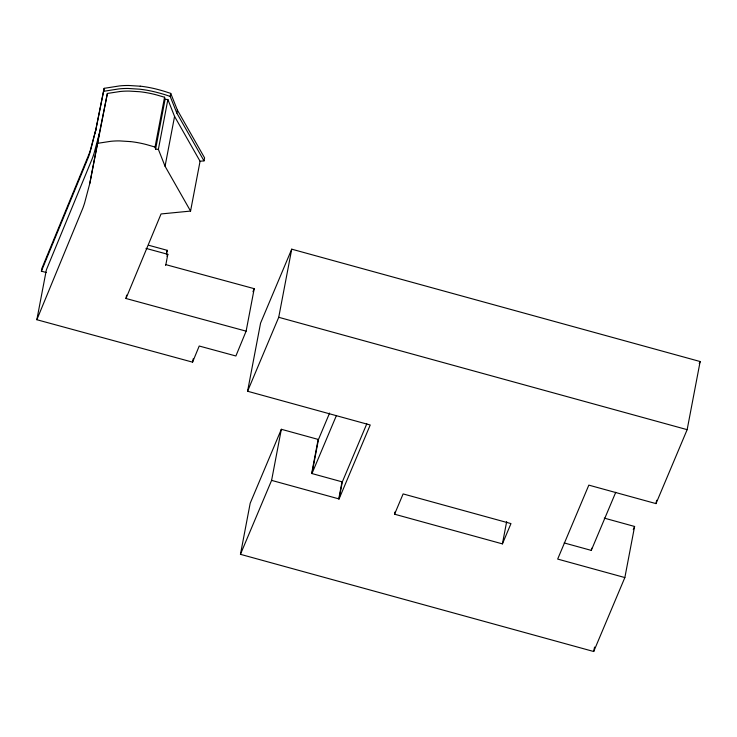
<?xml version="1.0" encoding="UTF-8"?>
<svg xmlns="http://www.w3.org/2000/svg" width="737" height="737" viewBox="0 0 737 737"><rect width="100%" height="100%" fill="white"/><g stroke="black" fill="none" stroke-linecap="round" stroke-linejoin="round"><path stroke-width="1.11" d="M120.205 91.489L107.372 93.452L99.283 133.673L94.078 153.287A326.832 200.317 10.8 0 1 92.392 158.252L46.357 269.889L36.85 319.72L192.569 362.153L193.205 358.799M46.219 272.497L41.392 271.179L41.963 268.204L88.956 154.254A320.291 196.309 10.8 0 0 90.623 149.344L95.792 129.869L104.147 88.329L119.486 85.925A55.183 33.819 10.8 0 1 128.837 85.492L140.214 86.211M41.392 271.179L88.394 157.23A320.291 196.309 10.8 0 0 90.061 152.319L95.792 129.869M95.22 132.853L104.147 88.329M99.283 133.673L89.776 183.522L84.571 203.117A326.832 200.317 10.8 0 1 82.885 208.083L36.85 319.72M89.776 183.495L107.372 93.452M165.53 265.44L165.853 264.647L254.219 288.674L246.121 331.153L125.981 298.494L126.617 295.122M125.981 298.494L161.053 213.951L190.561 211.077L165.06 166.249L158.372 149.353L155.599 149.15L155.046 147.059L164.554 97.229L156.078 94.787A69.389 42.525 10.8 0 0 139.781 91.729L129.27 91.093A51.157 31.359 10.8 0 0 120.214 91.499M155.599 149.15L165.097 99.32L164.554 97.229M158.372 149.353L167.879 99.523L165.097 99.32M167.879 99.523L174.568 116.428L200.068 161.246L204.02 160.859L176.834 113.083L170.164 96.381L170.735 93.396L165.53 91.692A103.751 63.594 10.8 0 0 158.114 89.555A74.078 45.399 10.8 0 0 140.214 86.165M165.06 166.249L174.568 116.428M176.834 113.083L177.396 110.099L170.735 93.396M166.451 254.689L167.281 250.34L148.985 245.347M165.853 264.647L167.824 254.32L145.981 248.387M190.561 211.077L200.068 161.246M204.02 160.859L204.591 157.884L177.396 110.099M624.856 577.559L593.7 651.508L240.446 554.325L271.594 480.377L339.075 498.94L370.223 424.991L247.577 391.246L260.566 323.119L291.723 249.17L700.15 361.535L687.151 429.662L656.004 503.611L588.826 485.13L557.669 559.079L624.856 577.559L634.603 526.467L604.276 518.12M247.577 391.246L278.724 317.297L291.723 249.17M240.446 554.325L250.193 503.233L281.341 429.284L318.467 439.492L329.586 413.079M271.594 480.377L281.341 429.284M318.163 439.409L311.668 473.476L342.318 481.906L366.796 423.803M318.467 439.492L311.963 473.559L336.44 415.456M338.771 498.857L342.023 481.823M339.075 498.94L342.318 481.906M394.571 514.205L403.121 493.919L510.971 523.592L502.422 543.878L394.571 514.205L394.995 511.985M502.422 543.878L506.66 521.658M564.173 542.939L591.277 550.392L591.7 548.199M593.7 651.508L594.547 647.068M656.004 503.611L656.639 500.257M167.013 256.301L167.824 254.32M192.569 362.153L199.22 346.022L235.886 355.989L246.121 331.153M252.975 291.705L254.219 288.674M166.534 252.146L167.281 250.34M591.277 550.392L615.754 492.288M699.256 363.645L700.15 361.535M633.267 529.636L634.603 526.467M103.576 91.314L118.915 88.901A55.183 33.819 10.8 0 1 128.275 88.468L139.643 89.186A74.078 45.399 10.8 0 1 157.525 92.567A103.751 63.594 10.8 0 1 164.959 94.677L170.164 96.381M97.864 143.282L110.707 141.32A51.157 31.359 10.8 0 1 119.763 140.914L130.274 141.596M278.724 317.297L687.151 429.662M155.046 147.059L146.58 144.609A69.389 42.525 10.8 0 0 130.274 141.559"/></g></svg>
